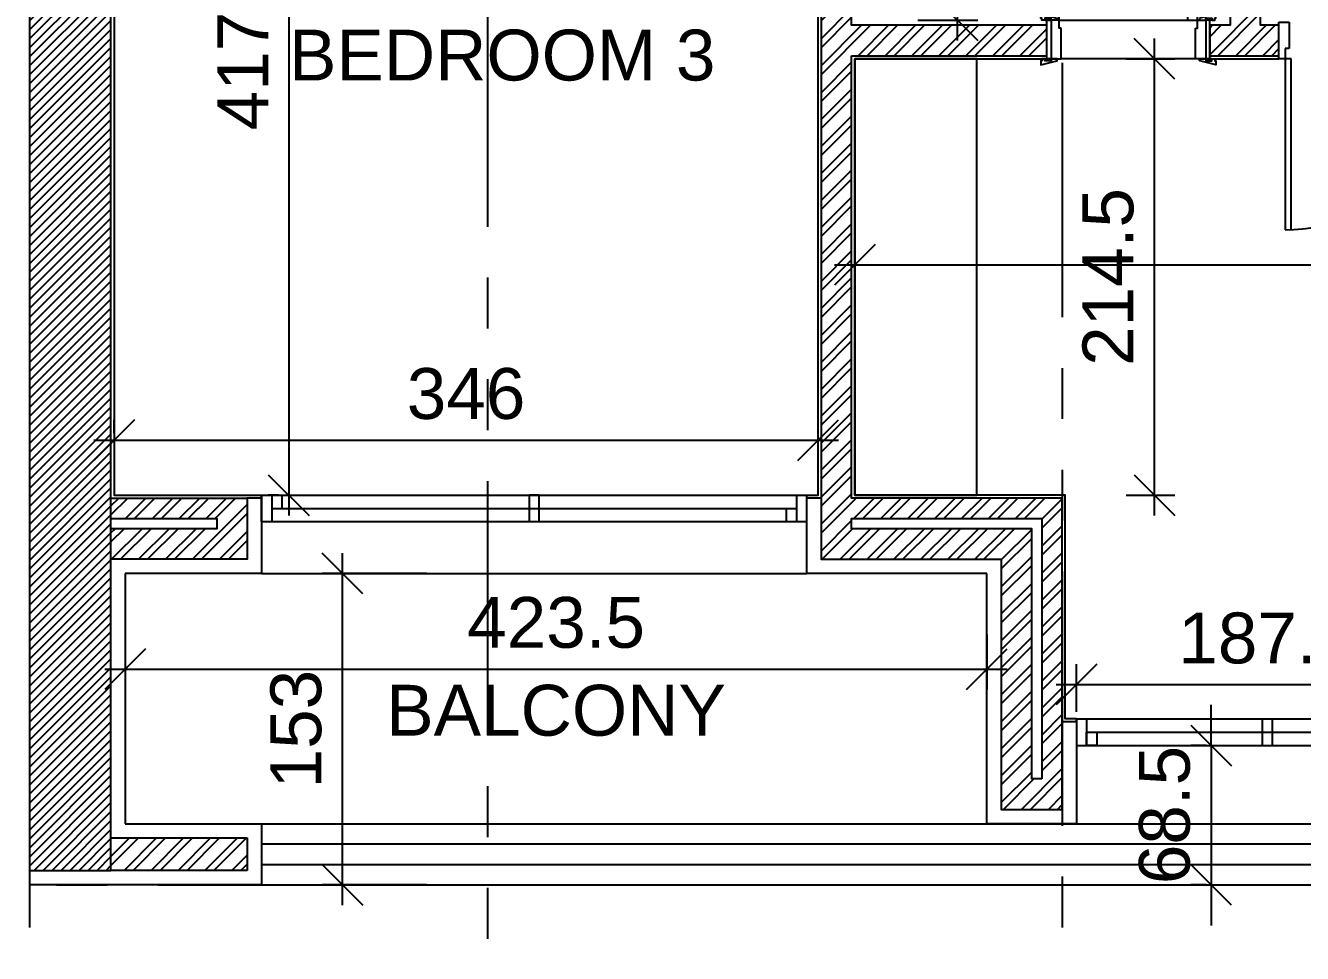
# Model space of a CAD drawing. Extents: x 83 to 143.2, y -2.6 to 70.8.
# Drawn here: x 119 to 125.27, y 3.16 to 7.72 of the extents above; entities that cross this region are included whole.
import ezdxf
from ezdxf.enums import TextEntityAlignment as Align

# ---------------------------------------------------------------- set-up
doc = ezdxf.new("R2010")
doc.units = 0
doc.header["$MEASUREMENT"] = 0
doc.header["$PDMODE"] = 3
doc.header["$PDSIZE"] = 0.3
doc.linetypes.add('AXIS_100$0$A-AXIS$0$PHANTOM', pattern=[2.5, 1.25, -0.25, 0.25, -0.25, 0.25, -0.25])
doc.layers.get('0').update_dxf_attribs({"linetype": 'CONTINUOUS'})
doc.layers.get('DEFPOINTS').update_dxf_attribs({"linetype": 'CONTINUOUS'})
for name, color, linetype in [('A-ALU', 9, 'CONTINUOUS'), ('A-BALUST', 1, 'CONTINUOUS'), ('A-closet', 252, 'CONTINUOUS'), ('a-dim', 3, 'CONTINUOUS'), ('A-DOORS', 1, 'CONTINUOUS'), ('A-HATCH-CONC', 8, 'CONTINUOUS'), ('A-HATCH-WALL', 8, 'CONTINUOUS'), ('A-NOMENCLATURE', 3, 'CONTINUOUS'), ('A-PLASTER', 8, 'CONTINUOUS'), ('A-PORTE', 1, 'CONTINUOUS'), ('A-PROJECTION', 9, 'CONTINUOUS'), ('a-revetement', 1, 'CONTINUOUS'), ('A-WALL', 4, 'CONTINUOUS'), ('AXIS_100$0$A-AXIS-100', 10, 'AXIS_100$0$A-AXIS$0$PHANTOM'), ('S-8TH$0$A-STR 7-8TH', 2, 'CONTINUOUS')]:
    doc.layers.add(name, color=color, linetype=linetype)
doc.styles.add('A100-STEXT', font='ARIAL.TTF', dxfattribs={"height": 0.25})
doc.dimstyles.new('A100-DIM', dxfattribs={"dimtxt": 0.25, "dimasz": 0.2, "dimexe": 0.1, "dimexo": 0.3, "dimgap": 0.1, "dimtad": 1, "dimlfac": 100, "dimrnd": 0.5, "dimdsep": 46, "dimtxsty": 'A100-STEXT', "dimblk1": 'OBLIQUE', "dimblk2": 'OBLIQUE', "dimsah": 1, "dimcen": -0.05, "dimdle": 0.1, "dimclrd": 15, "dimclre": 15, "dimclrt": 256, "dimadec": 0, "dimazin": 0, "dimtfac": 0.28, "dimtix": 1, "dimtmove": 2, "dimatfit": 3, "dimldrblk": 'OBLIQUE', "dimfxl": 0, "dimtolj": 1, "dimarcsym": 0})
pattern_1 = [(45, (91.64942, -3e-10), (-0.06629126, 0.06629126), []), (45, (91.69362, -3e-10), (-0.06629126, 0.06629126), [])]

# ---------------------------------------------------------------- blocks, each defined once
blk = doc.blocks.new('P90E18D')
at = {"layer": 'A-PORTE'}
for p, q in [((0, 0), (0.05, 0)), ((0, -0.18), (0, 0)), ((0.05, 0), (0.05, -0.13)), ((0.9, 0), (0.85, 0)), ((0.85, 0), (0.85, -0.13)), ((0.9, -0.18), (0.9, 0)), ((0.03, -0.18), (0, -0.18)), ((0.06, -0.18), (0.02, -0.18)), ((0.05, -0.13), (0.03, -0.13)), ((0.03, -0.13), (0.03, -0.18)), ((0.03, -0.18), (0.03, -1.02)), ((0.06, -1.02), (0.06, -0.18)), ((0.85, -0.13), (0.87, -0.13)), ((0.87, -0.13), (0.87, -0.18)), ((0.87, -0.18), (0.9, -0.18))]:
    blk.add_line(p, q, dxfattribs=at)
blk.add_arc((0.03, -0.18), 0.84, 270, 360, dxfattribs=at)
blk = doc.blocks.new('A$C45807027')
at = {"layer": 'A-DOORS'}
for p, q in [((0, 0.009), (-0.009, -0.019)), ((-0.009, 0.009), (0, -0.019)), ((0.19, 0.009), (0.199, -0.019)), ((0.199, 0.009), (0.19, -0.019)), ((0.68, 0.0005), (0.68, 0.0195)), ((0.6805, 0.02), (0.8, 0.02)), ((0.8, -0.003), (0.8, 0.023)), ((0.8, 0.023), (0.805, 0.023)), ((0.815, 0.023), (0.82, 0.023)), ((0.82, -0.003), (0.82, 0.023)), ((0.82, 0.02), (0.8345, 0.02)), ((0.835, 0.0005), (0.835, 0.0195)), ((0.19, -0.11), (0.19, -0.06)), ((0.19, -0.06), (0.31, -0.06)), ((0.75, -0.06), (0.31, -0.06)), ((0.673, -0.06), (0.55, -0.06)), ((0.6805, 0), (0.8, 0)), ((0.87, -0.06), (0.75, -0.06)), ((0.79, -0.06), (0.79, -0.052)), ((0.79, -0.06), (0.83, -0.06)), ((0.792, -0.05), (0.828, -0.05)), ((0.8, -0.003), (0.8025, -0.003)), ((0.8025, -0.05), (0.8025, -0.003)), ((0.8175, -0.05), (0.8175, -0.003)), ((0.8175, -0.003), (0.82, -0.003)), ((0.82, 0), (0.8345, 0)), ((0.83, -0.06), (0.83, -0.052)), ((0.87, -0.11), (0.87, -0.06)), ((0.31, -0.11), (0.19, -0.11)), ((0.31, -0.11), (0.75, -0.11)), ((0.673, -0.11), (0.55, -0.11)), ((0.75, -0.11), (0.87, -0.11)), ((0.79, -0.11), (0.79, -0.118)), ((0.79, -0.11), (0.83, -0.11)), ((0.792, -0.12), (0.828, -0.12)), ((0.8025, -0.12), (0.8025, -0.167)), ((0.8175, -0.12), (0.8175, -0.167)), ((0.83, -0.11), (0.83, -0.118)), ((0.68, -0.1705), (0.68, -0.1895)), ((0.6805, -0.17), (0.8, -0.17)), ((0.8, -0.167), (0.8, -0.193)), ((0.8, -0.167), (0.8025, -0.167)), ((0.8175, -0.167), (0.82, -0.167)), ((0.82, -0.167), (0.82, -0.193)), ((0.82, -0.17), (0.8345, -0.17)), ((0.835, -0.1705), (0.835, -0.1895)), ((0.6805, -0.19), (0.8, -0.19)), ((0.8, -0.193), (0.805, -0.193)), ((0.815, -0.193), (0.82, -0.193)), ((0.82, -0.19), (0.8345, -0.19)), ((0, -0.809), (-0.009, -0.781)), ((-0.009, -0.809), (0, -0.781)), ((0.19, -0.809), (0.199, -0.781)), ((0.199, -0.809), (0.19, -0.781))]:
    blk.add_line(p, q, dxfattribs=at)
at = {"layer": 'A-DOORS', "color": 8}
for p, q in [((0.19, -0.74), (0.19, -0.06)), ((0, -0.07), (0, -0.73))]:
    blk.add_line(p, q, dxfattribs=at)
at = {"layer": 'A-DOORS'}
for points in [[(0, 0.01), (0, 0.025), (-0.01, 0.025), (-0.01, 0.03), (-0.03, 0.03), (-0.0104, -0.0482, 0.381769), (-0.0084, -0.05), (0, -0.05), (0, -0.02), (-0.01, -0.02), (-0.01, 0.01), (0, 0.01)], [(0.19, 0.01), (0.19, 0.025), (0.2, 0.025), (0.2, 0.03), (0.22, 0.03), (0.2004, -0.0482, -0.381769), (0.1984, -0.05), (0.19, -0.05), (0.19, -0.02), (0.2, -0.02), (0.2, 0.01), (0.19, 0.01)], [(0, -0.81), (0, -0.825), (-0.01, -0.825), (-0.01, -0.83), (-0.03, -0.83), (-0.0104, -0.7518, -0.381769), (-0.0084, -0.75), (0, -0.75), (0, -0.78), (-0.01, -0.78), (-0.01, -0.81), (0, -0.81)], [(0.19, -0.81), (0.19, -0.825), (0.2, -0.825), (0.2, -0.83), (0.22, -0.83), (0.2004, -0.7518, 0.381769), (0.1984, -0.75), (0.19, -0.75), (0.19, -0.78), (0.2, -0.78), (0.2, -0.81), (0.19, -0.81)]]:
    blk.add_lwpolyline(points, format="xyb", dxfattribs=at)
for points in [[(0, 0.009), (0, -0.019), (-0.009, -0.019), (-0.009, 0.009)], [(0.19, 0.009), (0.19, -0.019), (0.199, -0.019), (0.199, 0.009)], [(0, -0.809), (0, -0.781), (-0.009, -0.781), (-0.009, -0.809)], [(0.19, -0.809), (0.19, -0.781), (0.199, -0.781), (0.199, -0.809)]]:
    blk.add_lwpolyline(points, close=True, dxfattribs=at)
for points in [[(0, 0), (0.19, 0), (0.19, -0.02), (0, -0.02), (0, 0)], [(0.19, -0.02), (0, -0.02), (0, -0.07), (0.15, -0.07)], [(0.15, -0.07), (0.15, -0.06), (0.19, -0.06), (0.19, -0.02)], [(0.19, -0.78), (0, -0.78), (0, -0.73), (0.15, -0.73)], [(0.15, -0.73), (0.15, -0.74), (0.19, -0.74), (0.19, -0.78)], [(0, -0.8), (0.19, -0.8), (0.19, -0.78), (0, -0.78), (0, -0.8)]]:
    blk.add_lwpolyline(points, dxfattribs=at)
blk.add_arc((0.1897, -0.0597), 0.6803, 270.02544, 359.97456, dxfattribs=at)
at = {"layer": 'A-DOORS', "extrusion": (0, 0, -1)}
for centre, major_axis, start_param, end_param in [((0.6805, 0.0195), (-0.000354, 0.000354), 5.497787, 7.068583), ((0.6805, 0.0005), (0.000354, 0.000354), 2.356194, 3.926991), ((0.81, 0.0306), (-0.00642, 0.00642), 3.344077, 4.509904), ((0.8345, 0.0195), (0.000354, 0.000354), -0.785398, 0.785398), ((0.8345, 0.0005), (-0.000354, 0.000354), 2.356194, 3.926991), ((0.792, -0.052), (-0.00141, 0.00141), 5.497787, 7.068583), ((0.81, -0.021), (-0.0138, 0.0138), 0.390607, 1.180189), ((0.828, -0.052), (0.00141, 0.00141), -0.785398, 0.785398), ((0.792, -0.118), (-0.00141, 0.00141), 3.926991, 5.497787), ((0.828, -0.118), (-0.00141, 0.00141), 2.356194, 3.926991), ((0.6805, -0.1705), (-0.000354, 0.000354), 5.497787, 7.068583), ((0.81, -0.149), (-0.0138, 0.0138), 3.5322, 4.321782), ((0.8345, -0.1705), (0.000354, 0.000354), -0.785398, 0.785398), ((0.6805, -0.1895), (0.000354, 0.000354), 2.356194, 3.926991), ((0.81, -0.2006), (-0.00642, 0.00642), 0.202485, 1.368312), ((0.8345, -0.1895), (0.000354, 0.000354), 0.785398, 2.356194)]:
    blk.add_ellipse(centre, major_axis=major_axis, ratio=1, start_param=start_param, end_param=end_param, dxfattribs=at)
blk = doc.blocks.new('A$C5D5B19F3')
at = {"layer": 'A-ALU'}
for p, q in [((28.5084, 5.415), (31.1884, 5.415)), ((28.5084, 5.285), (28.5084, 5.415)), ((28.5584, 5.415), (28.5584, 5.285)), ((28.6084, 5.415), (28.6084, 5.35)), ((31.1384, 5.285), (31.1384, 5.415)), ((31.1884, 5.285), (31.1884, 5.415)), ((28.5584, 5.35), (31.1384, 5.35)), ((31.0884, 5.285), (31.0884, 5.35)), ((28.5084, 5.285), (31.1884, 5.285)), ((32.5134, 4.315), (34.3884, 4.315)), ((32.5134, 4.315), (32.5134, 4.185)), ((32.5134, 4.315), (32.5134, 4.185)), ((32.5634, 4.315), (32.5634, 4.185)), ((32.5634, 4.315), (32.5634, 4.185)), ((33.4259, 4.315), (33.4259, 4.185)), ((33.4759, 4.315), (33.4759, 4.185)), ((32.5634, 4.25), (34.3384, 4.25)), ((32.5134, 4.185), (34.3884, 4.185))]:
    blk.add_line(p, q, dxfattribs=at)
for points in [[(29.8734, 5.415), (29.8234, 5.415), (29.8234, 5.285), (29.8734, 5.285)], [(32.5634, 4.25), (32.6134, 4.25), (32.6134, 4.185), (32.5634, 4.185)]]:
    blk.add_lwpolyline(points, close=True, dxfattribs=at)
blk = doc.blocks.new('A$C307E6C70')
at = {"layer": 'A-ALU'}
blk.add_blockref('A$C5D5B19F3', (0, 0), dxfattribs=at)
blk = doc.blocks.new('_OBLIQUE')
at = {"color": 0, "linetype": 'ByBlock'}
blk.add_line((-0.5, -0.5), (0.5, 0.5), dxfattribs=at)
blk = doc.blocks.new('*D194')
at = {"layer": 'a-dim', "color": 15, "lineweight": -2}
for p, q in [((119.4328, 5.7196), (119.4328, 5.7851)), ((122.8928, 5.7196), (122.8928, 5.7851)), ((119.3328, 5.6851), (122.9928, 5.6851))]:
    blk.add_line(p, q, dxfattribs=at)
at = {"layer": 'DEFPOINTS', "color": 0}
for p in [(122.8928, 5.6851), (119.4328, 5.4196), (122.8928, 5.4196)]:
    blk.add_point(p, dxfattribs=at)
at = {"layer": 'a-dim', "color": 15, "lineweight": -2, "xscale": 0.2, "yscale": 0.2, "zscale": 0.2, "rotation": 180}
blk.add_blockref('_OBLIQUE', (119.4328, 5.6851), dxfattribs=at)
at = {"layer": 'a-dim', "color": 15, "lineweight": -2, "xscale": 0.2, "yscale": 0.2, "zscale": 0.2}
blk.add_blockref('_OBLIQUE', (122.8928, 5.6851), dxfattribs=at)
at = {"layer": 'a-dim', "insert": (121.1628, 5.9129), "char_height": 0.25, "attachment_point": 5, "style": 'A100-STEXT'}
blk.add_mtext('\\A1;346', dxfattribs=at)
blk = doc.blocks.new('*D195')
at = {"layer": 'a-dim', "color": 15, "lineweight": -2}
for p, q in [((120.291, 9.685), (120.291, 5.315)), ((120.2428, 9.585), (120.191, 9.585)), ((120.2428, 5.415), (120.191, 5.415))]:
    blk.add_line(p, q, dxfattribs=at)
at = {"layer": 'DEFPOINTS', "color": 0}
for p in [(120.5428, 9.585), (120.291, 5.415), (120.5428, 5.415)]:
    blk.add_point(p, dxfattribs=at)
at = {"layer": 'a-dim', "color": 15, "lineweight": -2, "xscale": 0.2, "yscale": 0.2, "zscale": 0.2}
for p, rotation in [((120.291, 9.585), 90), ((120.291, 5.415), 270)]:
    blk.add_blockref('_OBLIQUE', p, dxfattribs=dict(at, rotation=rotation))
at = {"layer": 'a-dim', "insert": (120.0655, 7.5), "char_height": 0.25, "attachment_point": 5, "rotation": 90, "style": 'A100-STEXT'}
blk.add_mtext('\\A1;417', dxfattribs=at)
blk = doc.blocks.new('*D201')
at = {"layer": 'a-dim', "color": 15, "lineweight": -2}
for p, q in [((123.5785, 7.65), (123.5785, 10.575)), ((123.3828, 10.475), (123.6785, 10.475)), ((123.3828, 7.75), (123.6785, 7.75))]:
    blk.add_line(p, q, dxfattribs=at)
at = {"layer": 'DEFPOINTS', "color": 0}
for p in [(123.0828, 10.475), (123.5785, 10.475), (123.0828, 7.75)]:
    blk.add_point(p, dxfattribs=at)
at = {"layer": 'a-dim', "color": 15, "lineweight": -2, "xscale": 0.2, "yscale": 0.2, "zscale": 0.2}
for p, rotation in [((123.5785, 10.475), 90), ((123.5785, 7.75), 270)]:
    blk.add_blockref('_OBLIQUE', p, dxfattribs=dict(at, rotation=rotation))
at = {"layer": 'a-dim', "insert": (123.3509, 9.1125), "char_height": 0.25, "attachment_point": 5, "rotation": 90, "style": 'A100-STEXT'}
blk.add_mtext('\\A1;272.5', dxfattribs=at)
blk = doc.blocks.new('*D203')
at = {"layer": 'a-dim', "color": 15, "lineweight": -2}
for p, q in [((123.0728, 6.7875), (123.0728, 6.6476)), ((130.1878, 6.7875), (130.1878, 6.6476)), ((122.9728, 6.5476), (130.2878, 6.5476))]:
    blk.add_line(p, q, dxfattribs=at)
at = {"layer": 'DEFPOINTS', "color": 0}
for p in [(130.1878, 6.5476), (123.0728, 6.4875), (130.1878, 6.4875)]:
    blk.add_point(p, dxfattribs=at)
at = {"layer": 'a-dim', "color": 15, "lineweight": -2, "xscale": 0.2, "yscale": 0.2, "zscale": 0.2, "rotation": 180}
blk.add_blockref('_OBLIQUE', (123.0728, 6.5476), dxfattribs=at)
at = {"layer": 'a-dim', "color": 15, "lineweight": -2, "xscale": 0.2, "yscale": 0.2, "zscale": 0.2}
blk.add_blockref('_OBLIQUE', (130.1878, 6.5476), dxfattribs=at)
at = {"layer": 'a-dim', "insert": (126.6303, 6.7752), "char_height": 0.25, "attachment_point": 5, "style": 'A100-STEXT'}
blk.add_mtext('\\A1;711.5', dxfattribs=at)
blk = doc.blocks.new('*D204')
at = {"layer": 'a-dim', "color": 15, "lineweight": -2}
for p, q in [((124.5467, 5.315), (124.5467, 7.66)), ((124.4078, 7.56), (124.6467, 7.56)), ((124.4078, 5.415), (124.6467, 5.415))]:
    blk.add_line(p, q, dxfattribs=at)
at = {"layer": 'DEFPOINTS', "color": 0}
for p in [(124.1078, 7.56), (124.5467, 7.56), (124.1078, 5.415)]:
    blk.add_point(p, dxfattribs=at)
at = {"layer": 'a-dim', "color": 15, "lineweight": -2, "xscale": 0.2, "yscale": 0.2, "zscale": 0.2}
for p, rotation in [((124.5467, 7.56), 90), ((124.5467, 5.415), 270)]:
    blk.add_blockref('_OBLIQUE', p, dxfattribs=dict(at, rotation=rotation))
at = {"layer": 'a-dim', "insert": (124.3191, 6.4875), "char_height": 0.25, "attachment_point": 5, "rotation": 90, "style": 'A100-STEXT'}
blk.add_mtext('\\A1;214.5', dxfattribs=at)
blk = doc.blocks.new('*D219')
at = {"layer": 'a-dim', "color": 15, "lineweight": -2}
for p, q in [((120.5555, 3.4), (120.5555, 5.13)), ((120.9678, 5.03), (120.4555, 5.03)), ((120.9678, 3.5), (120.4555, 3.5))]:
    blk.add_line(p, q, dxfattribs=at)
at = {"layer": 'DEFPOINTS', "color": 0}
for p in [(120.5555, 5.03), (121.2678, 5.03), (121.2678, 3.5)]:
    blk.add_point(p, dxfattribs=at)
at = {"layer": 'a-dim', "color": 15, "lineweight": -2, "xscale": 0.2, "yscale": 0.2, "zscale": 0.2}
for p, rotation in [((120.5555, 5.03), 90), ((120.5555, 3.5), 270)]:
    blk.add_blockref('_OBLIQUE', p, dxfattribs=dict(at, rotation=rotation))
at = {"layer": 'a-dim', "insert": (120.3278, 4.265), "char_height": 0.25, "attachment_point": 5, "rotation": 90, "style": 'A100-STEXT'}
blk.add_mtext('\\A1;153', dxfattribs=at)
blk = doc.blocks.new('*D220')
at = {"layer": 'a-dim', "color": 15, "lineweight": -2}
for p, q in [((119.4878, 4.73), (119.4878, 4.4602)), ((123.7228, 4.73), (123.7228, 4.4602)), ((119.3878, 4.5602), (123.8228, 4.5602))]:
    blk.add_line(p, q, dxfattribs=at)
at = {"layer": 'DEFPOINTS', "color": 0}
for p in [(119.4878, 5.03), (123.7228, 5.03), (123.7228, 4.5602)]:
    blk.add_point(p, dxfattribs=at)
at = {"layer": 'a-dim', "color": 15, "lineweight": -2, "xscale": 0.2, "yscale": 0.2, "zscale": 0.2, "rotation": 180}
blk.add_blockref('_OBLIQUE', (119.4878, 4.5602), dxfattribs=at)
at = {"layer": 'a-dim', "color": 15, "lineweight": -2, "xscale": 0.2, "yscale": 0.2, "zscale": 0.2}
blk.add_blockref('_OBLIQUE', (123.7228, 4.5602), dxfattribs=at)
at = {"layer": 'a-dim', "insert": (121.6053, 4.7879), "char_height": 0.25, "attachment_point": 5, "style": 'A100-STEXT'}
blk.add_mtext('\\A1;423.5', dxfattribs=at)
blk = doc.blocks.new('*D221')
at = {"layer": 'a-dim', "color": 15, "lineweight": -2}
for p, q in [((124.8241, 4.185), (124.8241, 4.385)), ((124.8003, 4.185), (124.7241, 4.185)), ((124.8241, 4.185), (124.8241, 3.5)), ((124.8003, 3.5), (124.7241, 3.5)), ((124.8241, 3.5), (124.8241, 3.3))]:
    blk.add_line(p, q, dxfattribs=at)
at = {"layer": 'DEFPOINTS', "color": 0}
for p in [(125.1003, 4.185), (124.8241, 3.5), (125.1003, 3.5)]:
    blk.add_point(p, dxfattribs=at)
at = {"layer": 'a-dim', "color": 15, "lineweight": -2, "xscale": 0.2, "yscale": 0.2, "zscale": 0.2}
for p, rotation in [((124.8241, 4.185), 270), ((124.8241, 3.5), 90)]:
    blk.add_blockref('_OBLIQUE', p, dxfattribs=dict(at, rotation=rotation))
at = {"layer": 'a-dim', "insert": (124.5964, 3.8425), "char_height": 0.25, "attachment_point": 5, "rotation": 90, "style": 'A100-STEXT'}
blk.add_mtext('\\A1;68.5', dxfattribs=at)
blk = doc.blocks.new('*D222')
at = {"layer": 'a-dim', "color": 15, "lineweight": -2}
for p, q in [((124.1628, 4.35), (124.1628, 4.5834)), ((126.0378, 4.35), (126.0378, 4.5834)), ((124.0628, 4.4834), (126.1378, 4.4834))]:
    blk.add_line(p, q, dxfattribs=at)
at = {"layer": 'DEFPOINTS', "color": 0}
for p in [(126.0378, 4.4834), (124.1628, 4.05), (126.0378, 4.05)]:
    blk.add_point(p, dxfattribs=at)
at = {"layer": 'a-dim', "color": 15, "lineweight": -2, "xscale": 0.2, "yscale": 0.2, "zscale": 0.2, "rotation": 180}
blk.add_blockref('_OBLIQUE', (124.1628, 4.4834), dxfattribs=at)
at = {"layer": 'a-dim', "color": 15, "lineweight": -2, "xscale": 0.2, "yscale": 0.2, "zscale": 0.2}
blk.add_blockref('_OBLIQUE', (126.0378, 4.4834), dxfattribs=at)
at = {"layer": 'a-dim', "insert": (125.1003, 4.711), "char_height": 0.25, "attachment_point": 5, "style": 'A100-STEXT'}
blk.add_mtext('\\A1;187.5', dxfattribs=at)

msp = doc.modelspace()

# ---------------------------------------------------------------- hatches: boundary and pattern name
at = {"layer": 'A-HATCH-CONC', "ltscale": 4}
h = msp.add_hatch(dxfattribs=at)
h.set_pattern_fill('ANSI31', color=256, scale=0.25, style=0)
h.set_pattern_definition([(45, (91.649424, -3e-10), (-0.022097087, 0.022097087), [])])
h.paths.add_polyline_path([(119.41779, 12.85), (121.56779, 12.85), (121.56779, 13.5), (121.31779, 13.5), (121.31779, 13.1), (121.01779, 13.1), (121.01779, 13.15), (119.41779, 13.15), (119.41779, 16.65), (121.01779, 16.65), (121.01779, 16.7), (121.31779, 16.7), (121.31779, 16.3), (121.56779, 16.3), (121.56779, 16.65), (124.34279, 16.65), (124.34279, 17.15), (124.09279, 17.15), (124.09279, 17.05), (119.41779, 17.05), (119.41779, 20.15658), (119.01779, 20.15658), (119.01779, 3.57), (119.41779, 3.57)])
at = {"layer": 'A-HATCH-WALL'}
h = msp.add_hatch(dxfattribs=at)
h.set_pattern_fill('ANSI32', color=256, scale=0.25, style=0)
h.set_pattern_definition(pattern_1)
h.paths.add_polyline_path([(123.05779, 10.5), (124.91779, 10.5), (124.91779, 7.725), (124.81779, 7.725), (124.81779, 7.575), (125.15779, 7.575), (125.15779, 7.725), (125.06779, 7.725), (125.06779, 10.8), (124.91779, 10.8), (124.91779, 10.65), (122.90779, 10.65), (122.90779, 5.1), (123.79279, 5.1), (123.79279, 3.87), (124.09279, 3.87), (124.09279, 5.4), (123.05779, 5.4), (123.05779, 7.575), (124.01779, 7.575), (124.01779, 7.725), (123.05779, 7.725)])
h.paths.add_polyline_path([(123.05779, 5.3), (123.99279, 5.3), (123.99279, 4.02), (123.94279, 4.02), (123.94279, 5.25), (123.05779, 5.25)], flags=16)
h = msp.add_hatch(dxfattribs=at)
h.set_pattern_fill('ANSI32', color=256, scale=0.25, style=0)
h.set_pattern_definition([(45, (91.64942, -3e-10), (-0.06629126, 0.06629126), []), (45, (91.69362, -3e-10), (-0.06629126, 0.06629126), [])])
h.paths.add_polyline_path([(120.08779, 5.4), (119.41779, 5.4), (119.41779, 5.3), (119.93779, 5.3), (119.93779, 5.25), (119.41779, 5.25), (119.41779, 5.1), (120.08779, 5.1)])
h = msp.add_hatch(dxfattribs=at)
h.set_pattern_fill('ANSI32', color=256, scale=0.25, style=0)
h.set_pattern_definition(pattern_1)
h.paths.add_polyline_path([(120.08779, 3.73), (119.41779, 3.73), (119.41779, 3.57), (120.08779, 3.57)])

# ---------------------------------------------------------------- linework, layer by layer
at = {"layer": 'A-ALU'}
msp.add_line((120.15779, 5.03), (122.83779, 5.03), dxfattribs=at)
at = {"layer": 'A-BALUST'}
msp.add_lwpolyline([(126.03779, 3.7), (120.15779, 3.7), (120.15779, 3.6), (126.03779, 3.6)], dxfattribs=at)
at = {"layer": 'A-closet'}
msp.add_lwpolyline([(123.67279, 7.56), (123.07279, 7.56), (123.07279, 5.415), (123.67279, 5.415)], close=True, dxfattribs=at)
at = {"layer": 'A-PLASTER'}
for points in [[(121.83279, 11), (121.83279, 9.585), (121.65279, 9.585), (121.65279, 10.185), (119.43279, 10.185), (119.43279, 5.415), (120.15779, 5.415), (120.15779, 5.4)], [(122.83779, 5.4), (122.83779, 5.415), (122.89279, 5.415), (122.89279, 10.665), (124.90279, 10.665), (124.90279, 10.8)], [(124.16279, 4.3), (124.16279, 4.315), (124.10779, 4.315), (124.10779, 5.415), (123.07279, 5.415), (123.07279, 7.56), (124.01779, 7.56)], [(124.81779, 7.56), (125.15779, 7.56)]]:
    msp.add_lwpolyline(points, dxfattribs=at)
at = {"layer": 'A-PROJECTION'}
for p, q in [((120.15779, 3.8), (126.03779, 3.8)), ((120.15779, 3.5), (126.10779, 3.5))]:
    msp.add_line(p, q, dxfattribs=at)
at = {"layer": 'a-revetement'}
for p, q in [((120.15779, 5.4), (120.08779, 5.4)), ((120.15779, 5.4), (120.15779, 5.03)), ((122.83779, 5.03), (122.83779, 5.4)), ((122.90779, 5.4), (122.83779, 5.4)), ((119.48779, 5.03), (119.48779, 3.8)), ((120.15779, 5.03), (119.48779, 5.03)), ((123.72279, 5.03), (122.83779, 5.03)), ((123.72279, 3.8), (123.72279, 5.03)), ((124.16279, 4.3), (124.09279, 4.3)), ((124.16279, 4.3), (124.16279, 3.8)), ((119.48779, 3.8), (120.15779, 3.8)), ((120.15779, 3.8), (120.15779, 3.5)), ((124.16279, 3.8), (123.72279, 3.8)), ((119.01779, 3.57), (119.01779, 3.5)), ((119.01779, 3.57), (119.01779, 3.5)), ((120.15779, 3.5), (119.01779, 3.5))]:
    msp.add_line(p, q, dxfattribs=at)
at = {"layer": 'A-WALL'}
for p, q in [((119.41779, 3.73), (120.08779, 3.73)), ((120.08779, 3.73), (120.08779, 3.57)), ((120.08779, 3.57), (119.41779, 3.57))]:
    msp.add_line(p, q, dxfattribs=at)
for points in [[(123.05779, 7.575), (124.01779, 7.575), (124.01779, 7.725), (123.05779, 7.725), (123.05779, 10.5), (124.91779, 10.5), (124.91779, 7.725), (124.81779, 7.725), (124.81779, 7.575), (125.15779, 7.575), (125.15779, 7.725), (125.06779, 7.725), (125.06779, 10.8), (124.91779, 10.8), (124.91779, 10.65), (122.90779, 10.65), (122.90779, 5.1), (123.79279, 5.1), (123.79279, 3.87), (124.09279, 3.87), (124.09279, 5.4), (123.05779, 5.4)], [(123.99279, 4.02), (123.94279, 4.02), (123.94279, 5.25), (123.05779, 5.25), (123.05779, 5.3), (123.99279, 5.3)]]:
    msp.add_lwpolyline(points, close=True, dxfattribs=at)
for points in [[(119.41779, 5.4), (120.08779, 5.4), (120.08779, 5.1), (119.41779, 5.1)], [(119.41779, 5.3), (119.93779, 5.3), (119.93779, 5.25), (119.41779, 5.25)]]:
    msp.add_lwpolyline(points, dxfattribs=at)
at = {"layer": 'AXIS_100$0$A-AXIS-100'}
for p, q in [((121.26779, 32.98435), (121.26779, -1.8346)), ((119.01779, 25.04), (119.01779, -1.68758)), ((124.09279, 25.04), (124.09279, -1.8346)), ((89.64942, 3.5), (136.85877, 3.5))]:
    msp.add_line(p, q, dxfattribs=at)
at = {"layer": 'S-8TH$0$A-STR 7-8TH'}
msp.add_lwpolyline([(121.31779, 13.5), (121.31779, 13.1), (121.01779, 13.1), (121.01779, 13.15), (119.41779, 13.15), (119.41779, 16.65), (121.01779, 16.65), (121.01779, 16.7), (121.31779, 16.7), (121.31779, 16.3), (121.56779, 16.3), (121.56779, 16.65), (124.34279, 16.65), (124.34279, 17.15), (124.09279, 17.15), (124.09279, 17.05), (119.41779, 17.05), (119.41779, 20.33), (119.01779, 20.33), (119.01779, 3.57), (119.41779, 3.57), (119.41779, 12.85), (121.56779, 12.85), (121.56779, 13.5)], close=True, dxfattribs=at)

# ---------------------------------------------------------------- block references
at = {"layer": 'A-ALU'}
msp.add_blockref('A$C307E6C70', (91.64942, 0), dxfattribs=at)
at = {"layer": 'A-DOORS', "xscale": -1, "rotation": 269.9999999951342}
msp.add_blockref('A$C45807027', (124.81779, 7.56), dxfattribs=at)
at = {"layer": 'A-DOORS'}
msp.add_blockref('P90E18D', (125.15779, 7.74), dxfattribs=at)

# ---------------------------------------------------------------- texts
at = {"layer": 'A-NOMENCLATURE', "style": 'A100-STEXT'}
for s, p in [('BEDROOM 3', (121.3405, 7.57848)), ('BALCONY', (121.60519, 4.35766))]:
    msp.add_text(s, height=0.25, dxfattribs=at).set_placement(p, align=Align.MIDDLE)

# ---------------------------------------------------------------- dimensions: what is measured, and where the dimension line sits
at = {"layer": 'a-dim'}
for p1, p2, distance, picture, middle in [((123.08279, 7.75), (123.08279, 10.475), -0.49573, '*D201', (123.35088, 9.1125)), ((120.54279, 9.585), (120.54279, 5.415), -0.25176, '*D195', (120.06552, 7.5)), ((124.10779, 5.415), (124.10779, 7.56), -0.43896, '*D204', (124.31911, 6.4875)), ((123.07279, 6.4875), (130.18779, 6.4875), 0.06009, '*D203', (126.63029, 6.77523)), ((119.43279, 5.41958), (122.89279, 5.41958), 0.26554, '*D194', (121.16279, 5.91285)), ((121.26779, 3.5), (121.26779, 5.03), 0.71229, '*D219', (120.32778, 4.265)), ((119.48779, 5.03), (123.72279, 5.03), -0.46979, '*D220', (121.60529, 4.78794)), ((124.16279, 4.05), (126.03779, 4.05), 0.43338, '*D222', (125.10029, 4.71102)), ((125.10029, 4.185), (125.10029, 3.5), -0.27624, '*D221', (124.59641, 3.8425))]:
    dim = msp.add_aligned_dim(p1=p1, p2=p2, distance=distance, dimstyle='A100-DIM', dxfattribs=at)
    dim.commit()
    dim.dimension.update_dxf_attribs({"geometry": picture, "text_midpoint": middle})

doc.saveas('drawing.dxf')
